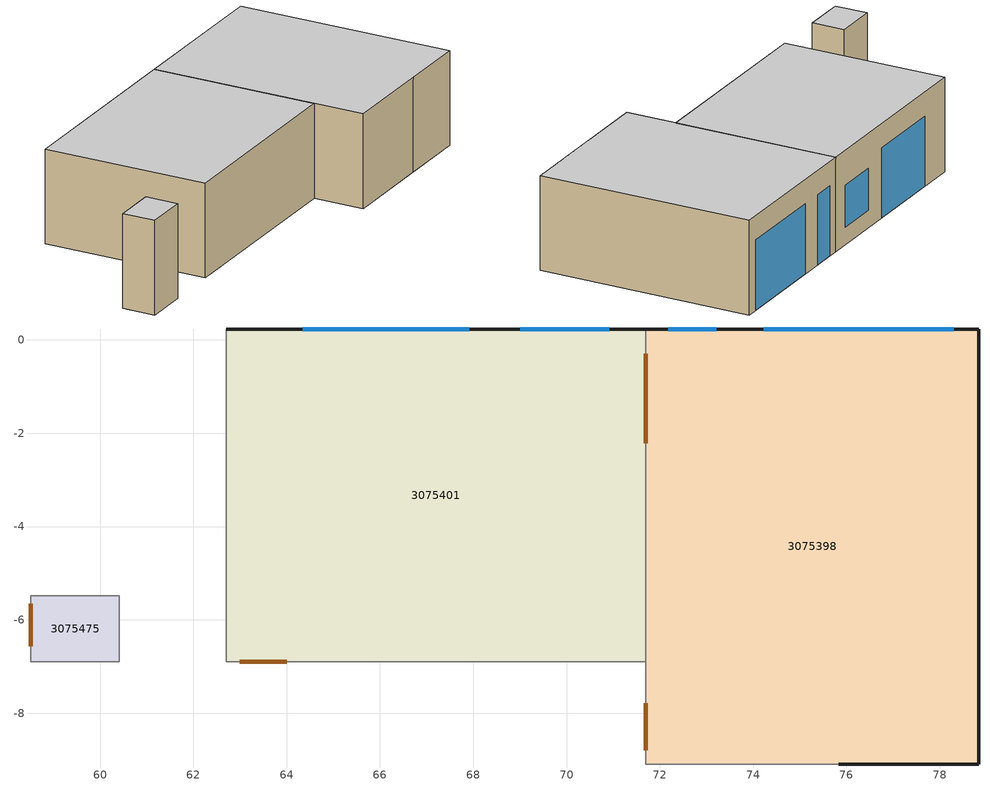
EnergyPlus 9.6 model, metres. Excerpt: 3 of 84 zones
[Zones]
3075401
 floor ground (7595720): 71.7,0.23 71.7,-6.9 62.7,-6.9 62.7,0.23 z46.64
 wall outside (7491882): 71.7,0.23 62.7,0.23 z46.64:50.68
 wall to 3075398 (7514533_Adjacent): 71.7,-6.9 71.7,0.23 z46.64:50.68
 wall to 3075364 (7515037): 62.7,-6.9 71.7,-6.9 z46.64:50.68
 wall to 3075375 (7515233): 62.7,0.23 62.7,-6.9 z46.64:50.68
 window (7537627): 67.92,0.23 64.35,0.23 z46.66:49.66
 window (7537741): 70.91,0.23 69.01,0.23 z47.4:49.2
 door inside (7559049): 71.7,-2.21 71.7,-0.3 z46.65:48.76
 door inside (7559370): 62.99,-6.9 64,-6.9 z46.65:48.76
 ceiling to 3075620 (7600772): 71.7,-6.9 71.7,0.23 62.7,0.23 62.7,-6.9 z50.68
3075398
 floor ground (7595720): 78.83,0.23 78.83,-9.09 71.7,-9.09 71.7,0.23 z46.64
 wall outside (7491699): 75.83,-9.09 78.83,-9.09 z46.64:50.68
 wall outside (7491806): 78.83,-9.09 78.83,0.23 z46.64:50.68
 wall outside (7491882): 78.83,0.23 71.7,0.23 z46.64:50.68
 wall to 3075364 (7514227): 71.7,-9.09 75.83,-9.09 z46.64:50.68
 wall to 3075364 (7514533): 71.7,-6.9 71.7,-9.09 z46.64:50.68
 window (7538308): 78.3,0.23 74.22,0.23 z46.66:49.66
 window (7538232): 73.2,0.23 72.18,0.23 z46.66:49.66
 door inside (7559431): 71.7,-7.79 71.7,-8.8 z46.65:48.76
 ceiling to 3075618 (7600772): 78.83,-9.09 78.83,0.23 71.7,0.23 71.7,-9.09 z50.68
3075475
 floor ground (7595720): 60.41,-5.49 60.41,-6.9 58.52,-6.9 58.52,-5.49 z46.64
 wall to 3075364 (7515393): 58.52,-6.9 60.41,-6.9 z46.64:50.68
 wall to 3075375 (7557749): 60.41,-6.9 60.41,-5.49 z46.64:50.68
 wall to 3075472 (7557750_Adjacent): 58.52,-5.49 58.52,-6.9 z46.64:50.68
 wall to 3075651 (7557751_Adjacent): 60.41,-5.49 58.52,-5.49 z46.64:50.68
 door inside (7558647): 58.52,-5.66 58.52,-6.57 z46.65:48.76
 ceiling to 3075660 (7600772): 60.41,-6.9 60.41,-5.49 58.52,-5.49 58.52,-6.9 z50.68
[Schedule:Compact]
3075344_NORM: Through: 08/31, For: AllDays, Until: 24:00, 0, Through: 09/01, For: AllDays, Until: 07:30, 0, Until: 08:00, 0, Until: 08:30, 0, Until: 09:00, 0, Until: 09:30, 0, Until: 10:00, 0, Until: 10:30, 0, Until: 11:00, 0, Until: 11:30, 0, Until: 12:00, 0, Until: 12:30, 0, Until: 13:00, 0.1, Until: 13:30, 0.1, Until: 14:00, 0.1, Until: 14:30, 0.1, Until: 15:00, 0.1, Until: 15:30, 0, Until: 16:00, 0.1, Until: 16:30, 0.1, Until: 17:00, 0.1, Until: 17:30, 0.1, Until: 24:00, 0, Through: 09/02, For: AllDays, Until: 07:30, 0, Until: 08:00, 0, Until: 08:30, 0, Until: 09:00, 0, Until: 09:30, 0, Until: 10:00, 0, Until: 10:30, 0, Until: 11:00, 0, Until: 11:30, 0, Until: 12:00, 0, Until: 12:30, 0, Until: 13:00, 0.2, Until: 13:30, 0.2, Until: 14:00, 0, Until: 14:30, 0, Until: 15:00, 0, Until: 15:30, 0, Until: 16:00, 0, Until: 16:30, 0.2, Until: 17:00, 0.2, Until: 17:30, 0.1, Until: 24:00, 0, Through: 09/03, For: AllDays, Until: 07:30, 0, Until: 08:00, 0, Until: 08:30, 0, Until: 09:00, 0, Until: 09:30, 0, Until: 10:00, 0, Until: 10:30, 0, Until: 11:00, 0, Until: 11:30, 0, Until: 12:00, 0, Until: 12:30, 0, Until: 13:00, 0, Until: 13:30, 0, Until: 14:00, 0, Until: 14:30, 0.1, Until: 15:00, 0.1, Until: 15:30, 0.1, Until: 16:00, 0.1, Until: 16:30, 0, Until: 17:00, 1, Until: 17:30, 0.5, Until: 24:00, 0, Through: 09/04, For: AllDays, Until: 07:30, 0, Until: 08:00, 0.5, Until: 08:30, 1, Until: 09:00, 0.2, Until: 09:30, 0.2, Until: 10:00, 0.2, Until: 10:30, 0, Until: 11:00, 0, Until: 11:30, 0, Until: 12:00, 0, Until: 12:30, 0, Until: 13:00, 0, Until: 13:30, 0.1, Until: 14:00, 0.1, Until: 14:30, 0.1, Until: 15:00, 0.1, Until: 15:30, 0.1, Until: 16:00, 0.1, Until: 16:30, 0, Until: 17:00, 0, Until: 17:30, 0, Until: 24:00, 0, Through: 09/05, For: AllDays, Until: 07:30, 0, Until: 08:00, 0, Until: 08:30, 0, Until: 09:00, 0, Until: 09:30, 0, Until: 10:00, 0, Until: 10:30, 0, Until: 11:00, 0, Until: 11:30, 0, Until: 12:00, 0, Until: 12:30, 0, Until: 13:00, 0, Until: 13:30, 0, Until: 14:00, 0, Until: 14:30, 0, Until: 15:00, 0, Until: 15:30, 0, Until: 16:00, 0, Until: 16:30, 0, Until: 17:00, 0, Until: 17:30, 0, Until: 24:00, 0, Through: 09/06, For: AllDays, Until: 07:30, 0, Until: 08:00, 0, Until: 08:30, 0, Until: 09:00, 0, Until: 09:30, 0, Until: 10:00, 0, Until: 10:30, 0, Until: 11:00, 0, Until: 11:30, 0, Until: 12:00, 0, Until: 12:30, 0, Until: 13:00, 0, Until: 13:30, 0, Until: 14:00, 0, Until: 14:30, 0, Until: 15:00, 0, Until: 15:30, 0, Until: 16:00, 0, Until: 16:30, 0, Until: 17:00, 0, Until: 17:30, 0, Until: 24:00, 0, Through: 09/07, For: AllDays, Until: 07:30, 0, Until: 08:00, 0.5, Until: 08:30, 1, Until: 09:00, 1, Until: 09:30, 1, Until: 10:00, 1, Until: 10:30, 1, Until: 11:00, 0, Until: 11:30, 0, Until: 12:00, 0.7, Until: 12:30, 0.7, Until: 13:00, 0.4, Until: 13:30, 0.4, Until: 14:00, 0.4, Until: 14:30, 0.4, Until: 15:00, 0, Until: 15:30, 0, Until: 16:00, 0, Until: 16:30, 0, Until: 17:00, 0, Until: 17:30, 0, Until: 24:00, 0, Through: 09/08, For: AllDays, Until: 07:30, 0, Until: 08:00, 0.2, Until: 08:30, 0.4, Until: 09:00, 0.4, Until: 09:30, 0.4, Until: 10:00, 0, Until: 10:30, 0.3, Until: 11:00, 0.3, Until: 11:30, 1, Until: 12:00, 1, Until: 12:30, 1, Until: 13:00, 0, Until: 13:30, 0, Until: 14:00, 0, Until: 14:30, 0.4, Until: 15:00, 0.4, Until: 15:30, 0.4, Until: 16:00, 0.1, Until: 16:30, 0.1, Until: 17:00, 0.1, Until: 17:30, 0, Until: 24:00, 0, Through: 09/09, For: AllDays, Until: 07:30, 0, Until: 08:00, 0.2, Until: 08:30, 0.4, Until: 09:00, 0.4, Until: 09:30, 0, Until: 10:00, 0.3, Until: 10:30, 0.3, Until: 11:00, 1, Until: 11:30, 1, Until: 12:00, 0.6, Until: 12:30, 0.6, Until: 13:00, 0.4, Until: 13:30, 0.4, Until: 14:00, 0, Until: 14:30, 0.7, Until: 15:00, 0.7, Until: 15:30, 0, Until: 16:00, 0, Until: 16:30, 0, Until: 17:00, 0, Until: 17:30, 0, Until: 24:00, 0, Through: 09/10, For: AllDays, Until: 07:30, 0, Until: 08:00, 0, Until: 08:30, 0, Until: 09:00, 0, Until: 09:30, 0, Until: 10:00, 0, Until: 10:30, 0, Until: 11:00, 0, Until: 11:30, 0, Until: 12:00, 0, Until: 12:30, 0, Until: 13:00, 0, Until: 13:30, 0, Until: 14:00, 0, Until: 14:30, 0, Until: 15:00, 0, Until: 15:30, 0, Until: 16:00, 0, Until: 16:30, 0, Until: 17:00, 0, Until: 17:30, 0, Until: 24:00, 0, Through: 09/11, For: AllDays, Until: 07:30, 0, Until: 08:00, 0.5, Until: 08:30, 1, Until: 09:00, 1, Until: 09:30, 1, Until: 10:00, 1, Until: 10:30, 0, Until: 11:00, 0, Until: 11:30, 0, Until: 12:00, 0, Until: 12:30, 0, Until: 13:00, 0.8, Until: 13:30, 0.8, Until: 14:00, 0.8, Until: 14:30, 0, Until: 15:00, 0, Until: 15:30, 0, Until: 16:00, 0, Until: 16:30, 0, Until: 17:00, 0, Until: 17:30, 0, Until: 24:00, 0, Through: 09/12, For: AllDays, Until: 07:30, 0, Until: 08:00, 0, Until: 08:30, 0, Until: 09:00, 0, Until: 09:30, 0, Until: 10:00, 0, Until: 10:30, 0, Until: 11:00, 0, Until: 11:30, 0, Until: 12:00, 0, Until: 12:30, 0, Until: 13:00, 0, Until: 13:30, 0, Until: 14:00, 0, Until: 14:30, 0, Until: 15:00, 0, Until: 15:30, 0, Until: 16:00, 0, Until: 16:30, 0, Until: 17:00, 0, Until: 17:30, 0, Until: 24:00, 0, Through: 09/13, For: AllDays, Until: 07:30, 0, Until: 08:00, 0, Until: 08:30, 0, Until: 09:00, 0, Until: 09:30, 0, Until: 10:00, 0, Until: 10:30, 0, Until: 11:00, 0, Until: 11:30, 0, Until: 12:00, 0, Until: 12:30, 0, Until: 13:00, 0, Until: 13:30, 0, Until: 14:00, 0, Until: 14:30, 0, Until: 15:00, 0, Until: 15:30, 0, Until: 16:00, 0, Until: 16:30, 0, Until: 17:00, 0, Until: 17:30, 0, Until: 24:00, 0, Through: 09/14, For: AllDays, Until: 07:30, 0, Until: 08:00, 0.2, Until: 08:30, 0.5, Until: 09:00, 0.5, Until: 09:30, 1, Until: 10:00, 1, Until: 10:30, 1, Until: 11:00, 1, Until: 11:30, 0.4, Until: 12:00, 0.4, Until: 12:30, 0.4, Until: 13:00, 1, Until: 13:30, 1, Until: 14:00, 1, Until: 14:30, 0, Until: 15:00, 0, Until: 15:30, 0, Until: 16:00, 0, Until: 16:30, 0, Until: 17:00, 0, Until: 17:30, 0, Until: 24:00, 0, Through: 09/15, For: AllDays, Until: 07:30, 0, Until: 08:00, 0.5, Until: 08:30, 1, Until: 09:00, 1, Until: 09:30, 1, Until: 10:00, 0.7, Until: 10:30, 0.7, Until: 11:00, 0, Until: 11:30, 0, Until: 12:00, 0, Until: 12:30, 0, Until: 13:00, 0, Until: 13:30, 0, Until: 14:00, 0, Until: 14:30, 0, Until: 15:00, 0, Until: 15:30, 0, Until: 16:00, 0, Until: 16:30, 0, Until: 17:00, 0, Until: 17:30, 0, Until: 24:00, 0, Through: 09/16, For: AllDays, Until: 07:30, 0, Until: 08:00, 0.2, Until: 08:30, 0.5, Until: 09:00, 0.5, Until: 09:30, 0.5, Until: 10:00, 0.5, Until: 10:30, 0, Until: 11:00, 0, Until: 11:30, 0.3, Until: 12:00, 0.3, Until: 12:30, 1, Until: 13:00, 1, Until: 13:30, 0.8, Until: 14:00, 0.8, Until: 14:30, 0, Until: 15:00, 0, Until: 15:30, 0, Until: 16:00, 0, Until: 16:30, 0, Until: 17:00, 0, Until: 17:30, 0, Until: 24:00, 0, Through: 09/17, For: AllDays, Until: 07:30, 0, Until: 08:00, 0, Until: 08:30, 0.1, Until: 09:00, 0.1, Until: 09:30, 0, Until: 10:00, 1, Until: 10:30, 1, Until: 11:00, 0, Until: 11:30, 0, Until: 12:00, 0, Until: 12:30, 0, Until: 13:00, 0, Until: 13:30, 0, Until: 14:00, 0.1, Until: 14:30, 0.1, Until: 15:00, 0.1, Until: 15:30, 0.1, Until: 16:00, 0, Until: 16:30, 0, Until: 17:00, 0, Until: 17:30, 0, Until: 24:00, 0, Through: 09/18, For: AllDays, Until: 07:30, 0, Until: 08:00, 0.1, Until: 08:30, 0.2, Until: 09:00, 0.2, Until: 09:30, 0.4, Until: 10:00, 0.4, Until: 10:30, 0, Until: 11:00, 0, Until: 11:30, 0, Until: 12:00, 0, Until: 12:30, 0, Until: 13:00, 0.1, Until: 13:30, 0.1, Until: 14:00, 0, Until: 14:30, 1, Until: 15:00, 1, Until: 15:30, 0, Until: 16:00, 0, Until: 16:30, 0, Until: 17:00, 0, Until: 17:30, 0, Until: 24:00, 0, Through: 09/19, For: AllDays, Until: 07:30, 0, Until: 08:00, 0, Until: 08:30, 0, Until: 09:00, 0, Until: 09:30, 0, Until: 10:00, 0, Until: 10:30, 0, Until: 11:00, 0, Until: 11:30, 0, Until: 12:00, 0, Until: 12:30, 0, Until: 13:00, 0, Until: 13:30, 0, Until: 14:00, 0, Until: 14:30, 0, Until: 15:00, 0, Until: 15:30, 0, Until: 16:00, 0, Until: 16:30, 0, Until: 17:00, 0, Until: 17:30, 0, Until: 24:00, 0, Through: 09/20, For: AllDays, Until: 07:30, 0, Until: 08:00, 0, Until: 08:30, 0, Until: 09:00, 0, Until: 09:30, 0, Until: 10:00, 0, Until: 10:30, 0, Until: 11:00, 0, Until: 11:30, 0, Until: 12:00, 0, Until: 12:30, 0, Until: 13:00, 0, Until: 13:30, 0, Until: 14:00, 0, Until: 14:30, 0, Until: 15:00, 0, Until: 15:30, 0, Until: 16:00, 0, Until: 16:30, 0, Until: 17:00, 0, Until: 17:30, 0, Until: 24:00, 0, Through: 09/21, For: AllDays, Until: 07:30, 0, Until: 08:00, 0.2, Until: 08:30, 0.3, Until: 09:00, 0.3, Until: 09:30, 0.3, Until: 10:00, 1, Until: 10:30, 1, Until: 11:00, 1, Until: 11:30, 0, Until: 12:00, 0, Until: 12:30, 0, Until: 13:00, 0.5, Until: 13:30, 0.5, Until: 14:00, 0, Until: 14:30, 0, Until: 15:00, 0, Until: 15:30, 0, Until: 16:00, 0, Until: 16:30, 0, Until: 17:00, 0, Until: 17:30, 0, Until: 24:00, 0, Through: 09/22, For: AllDays, Until: 07:30, 0, Until: 08:00, 0, Until: 08:30, 0, Until: 09:00, 0, Until: 09:30, 0, Until: 10:00, 0, Until: 10:30, 0, Until: 11:00, 0, Until: 11:30, 0, Until: 12:00, 0, Until: 12:30, 0, Until: 13:00, 0, Until: 13:30, 0, Until: 14:00, 0, Until: 14:30, 0, Until: 15:00, 0, Until: 15:30, 0, Until: 16:00, 0, Until: 16:30, 0, Until: 17:00, 0, Until: 17:30, 0, Until: 24:00, 0, Through: 09/23, For: AllDays, Until: 07:30, 0, Until: 08:00, 0.1, Until: 08:30, 0.3, Until: 09:00, 0.3, Until: 09:30, 0.8, Until: 10:00, 0.8, Until: 10:30, 0.4, Until: 11:00, 0.4, Until: 11:30, 0, Until: 12:00, 0, Until: 12:30, 1, Until: 13:00, 1, Until: 13:30, 0, Until: 14:00, 0, Until: 14:30, 0, Until: 15:00, 0, Until: 15:30, 0, Until: 16:00, 0, Until: 16:30, 0, Until: 17:00, 0, Until: 17:30, 0, Until: 24:00, 0, Through: 09/24, For: AllDays, Until: 07:30, 0, Until: 08:00, 0.3, Until: 08:30, 0.6, Until: 09:00, 0.6, Until: 09:30, 0.9, Until: 10:00, 0.9, Until: 10:30, 1, Until: 11:00, 1, Until: 11:30, 0, Until: 12:00, 0.9, Until: 12:30, 0.9, Until: 13:00, 0.9, Until: 13:30, 0.1, Until: 14:00, 0.1, Until: 14:30, 0.1, Until: 15:00, 0, Until: 15:30, 0.1, Until: 16:00, 0.1, Until: 16:30, 0, Until: 17:00, 0, Until: 17:30, 0, Until: 24:00, 0, Through: 09/25, For: AllDays, Until: 07:30, 0, Until: 08:00, 0.2, Until: 08:30, 0.4, Until: 09:00, 0.4, Until: 09:30, 0.4, Until: 10:00, 0.4, Until: 10:30, 0.4, Until: 11:00, 0.4, Until: 11:30, 1, Until: 12:00, 1, Until: 12:30, 0, Until: 13:00, 0.7, Until: 13:30, 0.7, Until: 14:00, 0, Until: 14:30, 0, Until: 15:00, 0, Until: 15:30, 0, Until: 16:00, 0, Until: 16:30, 0, Until: 17:00, 0, Until: 17:30, 0, Until: 24:00, 0, Through: 09/26, For: AllDays, Until: 07:30, 0, Until: 08:00, 0, Until: 08:30, 0, Until: 09:00, 0, Until: 09:30, 0, Until: 10:00, 0, Until: 10:30, 0, Until: 11:00, 0, Until: 11:30, 0, Until: 12:00, 0, Until: 12:30, 0, Until: 13:00, 0, Until: 13:30, 0, Until: 14:00, 0, Until: 14:30, 0, Until: 15:00, 0, Until: 15:30, 0, Until: 16:00, 0, Until: 16:30, 0, Until: 17:00, 0, Until: 17:30, 0, Until: 24:00, 0, Through: 09/27, For: AllDays, Until: 07:30, 0, Until: 08:00, 0, Until: 08:30, 0, Until: 09:00, 0, Until: 09:30, 0, Until: 10:00, 0, Until: 10:30, 0, Until: 11:00, 0, Until: 11:30, 0, Until: 12:00, 0, Until: 12:30, 0, Until: 13:00, 0, Until: 13:30, 0, Until: 14:00, 0, Until: 14:30, 0, Until: 15:00, 0, Until: 15:30, 0, Until: 16:00, 0, Until: 16:30, 0, Until: 17:00, 0, Until: 17:30, 0, Until: 24:00, 0, Through: 09/28, For: AllDays, Until: 07:30, 0, Until: 08:00, 0.2, Until: 08:30, 0.4, Until: 09:00, 0.4, Until: 09:30, 0.8, Until: 10:00, 0.8, Until: 10:30, 0.8, Until: 11:00, 0.1, Until: 11:30, 0.1, Until: 12:00, 0, Until: 12:30, 0, Until: 13:00, 0.6, Until: 13:30, 0.6, Until: 14:00, 0.6, Until: 14:30, 0.6, Until: 15:00, 0, Until: 15:30, 0, Until: 16:00, 0, Until: 16:30, 0, Until: 17:00, 0, Until: 17:30, 0, Until: 24:00, 0, Through: 09/29, For: AllDays, Until: 07:30, 0, Until: 08:00, 0.3, Until: 08:30, 0.6, Until: 09:00, 0.6, Until: 09:30, 0.2, Until: 10:00, 0.2, Until: 10:30, 0.2, Until: 11:00, 1, Until: 11:30, 1, Until: 12:00, 1, Until: 12:30, 0.1, Until: 13:00, 0.1, Until: 13:30, 0.1, Until: 14:00, 0, Until: 14:30, 0.1, Until: 15:00, 0.1, Until: 15:30, 0.1, Until: 16:00, 0, Until: 16:30, 0, Until: 17:00, 0, Until: 17:30, 0, Until: 24:00, 0, Through: 09/30, For: AllDays, Until: 07:30, 0, Until: 08:00, 0, Until: 08:30, 0, Until: 09:00, 0, Until: 09:30, 0, Until: 10:00, 0, Until: 10:30, 0, Until: 11:00, 0, Until: 11:30, 0, Until: 12:00, 0, Until: 12:30, 0, Until: 13:00, 0, Until: 13:30, 0, Until: 14:00, 0, Until: 14:30, 0, Until: 15:00, 0, Until: 15:30, 0, Until: 16:00, 0, Until: 16:30, 0, Until: 17:00, 0, Until: 17:30, 0, Until: 24:00, 0, Through: 12/31, For: AllDays, Until: 24:00, 0
3075344_L: Through: 08/31, For: AllDays, Until: 24:00, 0, Through: 09/01, For: AllDays, Until: 07:30, 0, Until: 08:00, 0, Until: 08:30, 0, Until: 09:00, 0, Until: 09:30, 0, Until: 10:00, 0, Until: 10:30, 0, Until: 11:00, 0, Until: 11:30, 0, Until: 12:00, 0, Until: 12:30, 0, Until: 13:00, 1, Until: 13:30, 1, Until: 14:00, 1, Until: 14:30, 1, Until: 15:00, 1, Until: 15:30, 0, Until: 16:00, 1, Until: 16:30, 1, Until: 17:00, 1, Until: 17:30, 1, Until: 24:00, 0, Through: 09/02, For: AllDays, Until: 07:30, 0, Until: 08:00, 0, Until: 08:30, 0, Until: 09:00, 0, Until: 09:30, 0, Until: 10:00, 0, Until: 10:30, 0, Until: 11:00, 0, Until: 11:30, 0, Until: 12:00, 0, Until: 12:30, 0, Until: 13:00, 1, Until: 13:30, 1, Until: 14:00, 0, Until: 14:30, 0, Until: 15:00, 0, Until: 15:30, 0, Until: 16:00, 0, Until: 16:30, 1, Until: 17:00, 1, Until: 17:30, 1, Until: 24:00, 0, Through: 09/03, For: AllDays, Until: 07:30, 0, Until: 08:00, 0, Until: 08:30, 0, Until: 09:00, 0, Until: 09:30, 0, Until: 10:00, 0, Until: 10:30, 0, Until: 11:00, 0, Until: 11:30, 0, Until: 12:00, 0, Until: 12:30, 0, Until: 13:00, 0, Until: 13:30, 0, Until: 14:00, 0, Until: 14:30, 1, Until: 15:00, 1, Until: 15:30, 1, Until: 16:00, 1, Until: 16:30, 0, Until: 17:00, 1, Until: 17:30, 1, Until: 24:00, 0, Through: 09/04, For: AllDays, Until: 07:30, 0, Until: 08:00, 1, Until: 08:30, 1, Until: 09:00, 1, Until: 09:30, 1, Until: 10:00, 1, Until: 10:30, 0, Until: 11:00, 0, Until: 11:30, 0, Until: 12:00, 0, Until: 12:30, 0, Until: 13:00, 0, Until: 13:30, 1, Until: 14:00, 1, Until: 14:30, 1, Until: 15:00, 1, Until: 15:30, 1, Until: 16:00, 1, Until: 16:30, 0, Until: 17:00, 0, Until: 17:30, 0, Until: 24:00, 0, Through: 09/05, For: AllDays, Until: 07:30, 0, Until: 08:00, 0, Until: 08:30, 0, Until: 09:00, 0, Until: 09:30, 0, Until: 10:00, 0, Until: 10:30, 0, Until: 11:00, 0, Until: 11:30, 0, Until: 12:00, 0, Until: 12:30, 0, Until: 13:00, 0, Until: 13:30, 0, Until: 14:00, 0, Until: 14:30, 0, Until: 15:00, 0, Until: 15:30, 0, Until: 16:00, 0, Until: 16:30, 0, Until: 17:00, 0, Until: 17:30, 0, Until: 24:00, 0, Through: 09/06, For: AllDays, Until: 07:30, 0, Until: 08:00, 0, Until: 08:30, 0, Until: 09:00, 0, Until: 09:30, 0, Until: 10:00, 0, Until: 10:30, 0, Until: 11:00, 0, Until: 11:30, 0, Until: 12:00, 0, Until: 12:30, 0, Until: 13:00, 0, Until: 13:30, 0, Until: 14:00, 0, Until: 14:30, 0, Until: 15:00, 0, Until: 15:30, 0, Until: 16:00, 0, Until: 16:30, 0, Until: 17:00, 0, Until: 17:30, 0, Until: 24:00, 0, Through: 09/07, For: AllDays, Until: 07:30, 0, Until: 08:00, 1, Until: 08:30, 1, Until: 09:00, 1, Until: 09:30, 1, Until: 10:00, 1, Until: 10:30, 1, Until: 11:00, 0, Until: 11:30, 0, Until: 12:00, 1, Until: 12:30, 1, Until: 13:00, 1, Until: 13:30, 1, Until: 14:00, 1, Until: 14:30, 1, Until: 15:00, 0, Until: 15:30, 0, Until: 16:00, 0, Until: 16:30, 0, Until: 17:00, 0, Until: 17:30, 0, Until: 24:00, 0, Through: 09/08, For: AllDays, Until: 07:30, 0, Until: 08:00, 1, Until: 08:30, 1, Until: 09:00, 1, Until: 09:30, 1, Until: 10:00, 0, Until: 10:30, 1, Until: 11:00, 1, Until: 11:30, 1, Until: 12:00, 1, Until: 12:30, 1, Until: 13:00, 0, Until: 13:30, 0, Until: 14:00, 0, Until: 14:30, 1, Until: 15:00, 1, Until: 15:30, 1, Until: 16:00, 1, Until: 16:30, 1, Until: 17:00, 1, Until: 17:30, 0, Until: 24:00, 0, Through: 09/09, For: AllDays, Until: 07:30, 0, Until: 08:00, 1, Until: 08:30, 1, Until: 09:00, 1, Until: 09:30, 0, Until: 10:00, 1, Until: 10:30, 1, Until: 11:00, 1, Until: 11:30, 1, Until: 12:00, 1, Until: 12:30, 1, Until: 13:00, 1, Until: 13:30, 1, Until: 14:00, 0, Until: 14:30, 1, Until: 15:00, 1, Until: 15:30, 0, Until: 16:00, 0, Until: 16:30, 0, Until: 17:00, 0, Until: 17:30, 0, Until: 24:00, 0, Through: 09/10, For: AllDays, Until: 07:30, 0, Until: 08:00, 0, Until: 08:30, 0, Until: 09:00, 0, Until: 09:30, 0, Until: 10:00, 0, Until: 10:30, 0, Until: 11:00, 0, Until: 11:30, 0, Until: 12:00, 0, Until: 12:30, 0, Until: 13:00, 0, Until: 13:30, 0, Until: 14:00, 0, Until: 14:30, 0, Until: 15:00, 0, Until: 15:30, 0, Until: 16:00, 0, Until: 16:30, 0, Until: 17:00, 0, Until: 17:30, 0, Until: 24:00, 0, Through: 09/11, For: AllDays, Until: 07:30, 0, Until: 08:00, 1, Until: 08:30, 1, Until: 09:00, 1, Until: 09:30, 1, Until: 10:00, 1, Until: 10:30, 0, Until: 11:00, 0, Until: 11:30, 0, Until: 12:00, 0, Until: 12:30, 0, Until: 13:00, 1, Until: 13:30, 1, Until: 14:00, 1, Until: 14:30, 0, Until: 15:00, 0, Until: 15:30, 0, Until: 16:00, 0, Until: 16:30, 0, Until: 17:00, 0, Until: 17:30, 0, Until: 24:00, 0, Through: 09/12, For: AllDays, Until: 07:30, 0, Until: 08:00, 0, Until: 08:30, 0, Until: 09:00, 0, Until: 09:30, 0, Until: 10:00, 0, Until: 10:30, 0, Until: 11:00, 0, Until: 11:30, 0, Until: 12:00, 0, Until: 12:30, 0, Until: 13:00, 0, Until: 13:30, 0, Until: 14:00, 0, Until: 14:30, 0, Until: 15:00, 0, Until: 15:30, 0, Until: 16:00, 0, Until: 16:30, 0, Until: 17:00, 0, Until: 17:30, 0, Until: 24:00, 0, Through: 09/13, For: AllDays, Until: 07:30, 0, Until: 08:00, 0, Until: 08:30, 0, Until: 09:00, 0, Until: 09:30, 0, Until: 10:00, 0, Until: 10:30, 0, Until: 11:00, 0, Until: 11:30, 0, Until: 12:00, 0, Until: 12:30, 0, Until: 13:00, 0, Until: 13:30, 0, Until: 14:00, 0, Until: 14:30, 0, Until: 15:00, 0, Until: 15:30, 0, Until: 16:00, 0, Until: 16:30, 0, Until: 17:00, 0, Until: 17:30, 0, Until: 24:00, 0, Through: 09/14, For: AllDays, Until: 07:30, 0, Until: 08:00, 1, Until: 08:30, 1, Until: 09:00, 1, Until: 09:30, 1, Until: 10:00, 1, Until: 10:30, 1, Until: 11:00, 1, Until: 11:30, 1, Until: 12:00, 1, Until: 12:30, 1, Until: 13:00, 1, Until: 13:30, 1, Until: 14:00, 1, Until: 14:30, 0, Until: 15:00, 0, Until: 15:30, 0, Until: 16:00, 0, Until: 16:30, 0, Until: 17:00, 0, Until: 17:30, 0, Until: 24:00, 0, Through: 09/15, For: AllDays, Until: 07:30, 0, Until: 08:00, 1, Until: 08:30, 1, Until: 09:00, 1, Until: 09:30, 1, Until: 10:00, 1, Until: 10:30, 1, Until: 11:00, 0, Until: 11:30, 0, Until: 12:00, 0, Until: 12:30, 0, Until: 13:00, 0, Until: 13:30, 0, Until: 14:00, 0, Until: 14:30, 0, Until: 15:00, 0, Until: 15:30, 0, Until: 16:00, 0, Until: 16:30, 0, Until: 17:00, 0, Until: 17:30, 0, Until: 24:00, 0, Through: 09/16, For: AllDays, Until: 07:30, 0, Until: 08:00, 1, Until: 08:30, 1, Until: 09:00, 1, Until: 09:30, 1, Until: 10:00, 1, Until: 10:30, 0, Until: 11:00, 0, Until: 11:30, 1, Until: 12:00, 1, Until: 12:30, 1, Until: 13:00, 1, Until: 13:30, 1, Until: 14:00, 1, Until: 14:30, 0, Until: 15:00, 0, Until: 15:30, 0, Until: 16:00, 0, Until: 16:30, 0, Until: 17:00, 0, Until: 17:30, 0, Until: 24:00, 0, Through: 09/17, For: AllDays, Until: 07:30, 0, Until: 08:00, 0, Until: 08:30, 1, Until: 09:00, 1, Until: 09:30, 0, Until: 10:00, 1, Until: 10:30, 1, Until: 11:00, 0, Until: 11:30, 0, Until: 12:00, 0, Until: 12:30, 0, Until: 13:00, 0, Until: 13:30, 0, Until: 14:00, 1, Until: 14:30, 1, Until: 15:00, 1, Until: 15:30, 1, Until: 16:00, 0, Until: 16:30, 0, Until: 17:00, 0, Until: 17:30, 0, Until: 24:00, 0, Through: 09/18, For: AllDays, Until: 07:30, 0, Until: 08:00, 1, Until: 08:30, 1, Until: 09:00, 1, Until: 09:30, 1, Until: 10:00, 1, Until: 10:30, 0, Until: 11:00, 0, Until: 11:30, 0, Until: 12:00, 0, Until: 12:30, 0, Until: 13:00, 1, Until: 13:30, 1, Until: 14:00, 0, Until: 14:30, 1, Until: 15:00, 1, Until: 15:30, 0, Until: 16:00, 0, Until: 16:30, 0, Until: 17:00, 0, Until: 17:30, 0, Until: 24:00, 0, Through: 09/19, For: AllDays, Until: 07:30, 0, Until: 08:00, 0, Until: 08:30, 0, Until: 09:00, 0, Until: 09:30, 0, Until: 10:00, 0, Until: 10:30, 0, Until: 11:00, 0, Until: 11:30, 0, Until: 12:00, 0, Until: 12:30, 0, Until: 13:00, 0, Until: 13:30, 0, Until: 14:00, 0, Until: 14:30, 0, Until: 15:00, 0, Until: 15:30, 0, Until: 16:00, 0, Until: 16:30, 0, Until: 17:00, 0, Until: 17:30, 0, Until: 24:00, 0, Through: 09/20, For: AllDays, Until: 07:30, 0, Until: 08:00, 0, Until: 08:30, 0, Until: 09:00, 0, Until: 09:30, 0, Until: 10:00, 0, Until: 10:30, 0, Until: 11:00, 0, Until: 11:30, 0, Until: 12:00, 0, Until: 12:30, 0, Until: 13:00, 0, Until: 13:30, 0, Until: 14:00, 0, Until: 14:30, 0, Until: 15:00, 0, Until: 15:30, 0, Until: 16:00, 0, Until: 16:30, 0, Until: 17:00, 0, Until: 17:30, 0, Until: 24:00, 0, Through: 09/21, For: AllDays, Until: 07:30, 0, Until: 08:00, 1, Until: 08:30, 1, Until: 09:00, 1, Until: 09:30, 1, Until: 10:00, 1, Until: 10:30, 1, Until: 11:00, 1, Until: 11:30, 0, Until: 12:00, 0, Until: 12:30, 0, Until: 13:00, 1, Until: 13:30, 1, Until: 14:00, 0, Until: 14:30, 0, Until: 15:00, 0, Until: 15:30, 0, Until: 16:00, 0, Until: 16:30, 0, Until: 17:00, 0, Until: 17:30, 0, Until: 24:00, 0, Through: 09/22, For: AllDays, Until: 07:30, 0, Until: 08:00, 0, Until: 08:30, 0, Until: 09:00, 0, Until: 09:30, 0, Until: 10:00, 0, Until: 10:30, 0, Until: 11:00, 0, Until: 11:30, 0, Until: 12:00, 0, Until: 12:30, 0, Until: 13:00, 0, Until: 13:30, 0, Until: 14:00, 0, Until: 14:30, 0, Until: 15:00, 0, Until: 15:30, 0, Until: 16:00, 0, Until: 16:30, 0, Until: 17:00, 0, Until: 17:30, 0, Until: 24:00, 0, Through: 09/23, For: AllDays, Until: 07:30, 0, Until: 08:00, 1, Until: 08:30, 1, Until: 09:00, 1, Until: 09:30, 1, Until: 10:00, 1, Until: 10:30, 1, Until: 11:00, 1, Until: 11:30, 0, Until: 12:00, 0, Until: 12:30, 1, Until: 13:00, 1, Until: 13:30, 0, Until: 14:00, 0, Until: 14:30, 0, Until: 15:00, 0, Until: 15:30, 0, Until: 16:00, 0, Until: 16:30, 0, Until: 17:00, 0, Until: 17:30, 0, Until: 24:00, 0, Through: 09/24, For: AllDays, Until: 07:30, 0, Until: 08:00, 1, Until: 08:30, 1, Until: 09:00, 1, Until: 09:30, 1, Until: 10:00, 1, Until: 10:30, 1, Until: 11:00, 1, Until: 11:30, 0, Until: 12:00, 1, Until: 12:30, 1, Until: 13:00, 1, Until: 13:30, 1, Until: 14:00, 1, Until: 14:30, 1, Until: 15:00, 0, Until: 15:30, 1, Until: 16:00, 1, Until: 16:30, 0, Until: 17:00, 0, Until: 17:30, 0, Until: 24:00, 0, Through: 09/25, For: AllDays, Until: 07:30, 0, Until: 08:00, 1, Until: 08:30, 1, Until: 09:00, 1, Until: 09:30, 1, Until: 10:00, 1, Until: 10:30, 1, Until: 11:00, 1, Until: 11:30, 1, Until: 12:00, 1, Until: 12:30, 0, Until: 13:00, 1, Until: 13:30, 1, Until: 14:00, 0, Until: 14:30, 0, Until: 15:00, 0, Until: 15:30, 0, Until: 16:00, 0, Until: 16:30, 0, Until: 17:00, 0, Until: 17:30, 0, Until: 24:00, 0, Through: 09/26, For: AllDays, Until: 07:30, 0, Until: 08:00, 0, Until: 08:30, 0, Until: 09:00, 0, Until: 09:30, 0, Until: 10:00, 0, Until: 10:30, 0, Until: 11:00, 0, Until: 11:30, 0, Until: 12:00, 0, Until: 12:30, 0, Until: 13:00, 0, Until: 13:30, 0, Until: 14:00, 0, Until: 14:30, 0, Until: 15:00, 0, Until: 15:30, 0, Until: 16:00, 0, Until: 16:30, 0, Until: 17:00, 0, Until: 17:30, 0, Until: 24:00, 0, Through: 09/27, For: AllDays, Until: 07:30, 0, Until: 08:00, 0, Until: 08:30, 0, Until: 09:00, 0, Until: 09:30, 0, Until: 10:00, 0, Until: 10:30, 0, Until: 11:00, 0, Until: 11:30, 0, Until: 12:00, 0, Until: 12:30, 0, Until: 13:00, 0, Until: 13:30, 0, Until: 14:00, 0, Until: 14:30, 0, Until: 15:00, 0, Until: 15:30, 0, Until: 16:00, 0, Until: 16:30, 0, Until: 17:00, 0, Until: 17:30, 0, Until: 24:00, 0, Through: 09/28, For: AllDays, Until: 07:30, 0, Until: 08:00, 1, Until: 08:30, 1, Until: 09:00, 1, Until: 09:30, 1, Until: 10:00, 1, Until: 10:30, 1, Until: 11:00, 1, Until: 11:30, 1, Until: 12:00, 0, Until: 12:30, 0, Until: 13:00, 1, Until: 13:30, 1, Until: 14:00, 1, Until: 14:30, 1, Until: 15:00, 0, Until: 15:30, 0, Until: 16:00, 0, Until: 16:30, 0, Until: 17:00, 0, Until: 17:30, 0, Until: 24:00, 0, Through: 09/29, For: AllDays, Until: 07:30, 0, Until: 08:00, 1, Until: 08:30, 1, Until: 09:00, 1, Until: 09:30, 1, Until: 10:00, 1, Until: 10:30, 1, Until: 11:00, 1, Until: 11:30, 1, Until: 12:00, 1, Until: 12:30, 1, Until: 13:00, 1, Until: 13:30, 1, Until: 14:00, 0, Until: 14:30, 1, Until: 15:00, 1, Until: 15:30, 1, Until: 16:00, 0, Until: 16:30, 0, Until: 17:00, 0, Until: 17:30, 0, Until: 24:00, 0, Through: 09/30, For: AllDays, Until: 07:30, 0, Until: 08:00, 0, Until: 08:30, 0, Until: 09:00, 0, Until: 09:30, 0, Until: 10:00, 0, Until: 10:30, 0, Until: 11:00, 0, Until: 11:30, 0, Until: 12:00, 0, Until: 12:30, 0, Until: 13:00, 0, Until: 13:30, 0, Until: 14:00, 0, Until: 14:30, 0, Until: 15:00, 0, Until: 15:30, 0, Until: 16:00, 0, Until: 16:30, 0, Until: 17:00, 0, Until: 17:30, 0, Until: 24:00, 0, Through: 12/31, For: AllDays, Until: 24:00, 0
3075347_NORM: Through: 08/31, For: AllDays, Until: 24:00, 0, Through: 09/01, For: AllDays, Until: 07:30, 0, Until: 08:00, 0.3, Until: 08:30, 0.7, Until: 09:00, 0.7, Until: 09:30, 0.7, Until: 10:00, 1, Until: 10:30, 1, Until: 11:00, 0, Until: 11:30, 0.3, Until: 12:00, 0.3, Until: 12:30, 0.1, Until: 13:00, 0.1, Until: 13:30, 0, Until: 14:00, 0, Until: 14:30, 0, Until: 15:00, 0.2, Until: 15:30, 0.2, Until: 16:00, 0.2, Until: 16:30, 0, Until: 17:00, 0.6, Until: 17:30, 0.3, Until: 24:00, 0, Through: 09/02, For: AllDays, Until: 07:30, 0, Until: 08:00, 0.2, Until: 08:30, 0.4, Until: 09:00, 0.4, Until: 09:30, 0.4, Until: 10:00, 0.4, Until: 10:30, 1, Until: 11:00, 1, Until: 11:30, 0, Until: 12:00, 0, Until: 12:30, 0, Until: 13:00, 0.2, Until: 13:30, 0.2, Until: 14:00, 0.3, Until: 14:30, 0.3, Until: 15:00, 0.3, Until: 15:30, 0, Until: 16:00, 0, Until: 16:30, 0, Until: 17:00, 0.1, Until: 17:30, 0, Until: 24:00, 0, Through: 09/03, For: AllDays, Until: 07:30, 0, Until: 08:00, 0, Until: 08:30, 0, Until: 09:00, 0, Until: 09:30, 0, Until: 10:00, 0.2, Until: 10:30, 0.2, Until: 11:00, 0.2, Until: 11:30, 0, Until: 12:00, 1, Until: 12:30, 1, Until: 13:00, 1, Until: 13:30, 1, Until: 14:00, 1, Until: 14:30, 0, Until: 15:00, 0, Until: 15:30, 0, Until: 16:00, 0, Until: 16:30, 0.3, Until: 17:00, 0.3, Until: 17:30, 0.2, Until: 24:00, 0, Through: 09/04, For: AllDays, Until: 07:30, 0, Until: 08:00, 0.1, Until: 08:30, 0.2, Until: 09:00, 0.2, Until: 09:30, 0.2, Until: 10:00, 0, Until: 10:30, 0.1, Until: 11:00, 0.1, Until: 11:30, 0.1, Until: 12:00, 0.1, Until: 12:30, 0.4, Until: 13:00, 0.4, Until: 13:30, 0, Until: 14:00, 0.1, Until: 14:30, 0.1, Until: 15:00, 1, Until: 15:30, 1, Until: 16:00, 0, Until: 16:30, 0, Until: 17:00, 0, Until: 17:30, 0, Until: 24:00, 0, Through: 09/05, For: AllDays, Until: 07:30, 0, Until: 08:00, 0, Until: 08:30, 0, Until: 09:00, 0, Until: 09:30, 0, Until: 10:00, 0, Until: 10:30, 0, Until: 11:00, 0, Until: 11:30, 0, Until: 12:00, 0, Until: 12:30, 0, Until: 13:00, 0, Until: 13:30, 0, Until: 14:00, 0, Until: 14:30, 0, Until: 15:00, 0, Until: 15:30, 0, Until: 16:00, 0, Until: 16:30, 0, Until: 17:00, 0, Until: 17:30, 0, Until: 24:00, 0, Through: 09/06, For: AllDays, Until: 07:30, 0, Until: 08:00, 0, Until: 08:30, 0, Until: 09:00, 0, Until: 09:30, 0, Until: 10:00, 0, Until: 10:30, 0, Until: 11:00, 0, Until: 11:30, 0, Until: 12:00, 0, Until: 12:30, 0, Until: 13:00, 0, Until: 13:30, 0, Until: 14:00, 0, Until: 14:30, 0, Until: 15:00, 0, Until: 15:30, 0, Until: 16:00, 0, Until: 16:30, 0, Until: 17:00, 0, Until: 17:30, 0, Until: 24:00, 0, Through: 09/07, For: AllDays, Until: 07:30, 0, Until: 08:00, 0.5, Until: 08:30, 1, Until: 09:00, 1, Until: 09:30, 0, Until: 10:00, 0, Until: 10:30, 0, Until: 11:00, 0, Until: 11:30, 0, Until: 12:00, 0, Until: 12:30, 0.1, Until: 13:00, 0.1, Until: 13:30, 0, Until: 14:00, 0, Until: 14:30, 0, Until: 15:00, 0.6, Until: 15:30, 0.6, Until: 16:00, 0, Until: 16:30, 0, Until: 17:00, 0, Until: 17:30, 0, Until: 24:00, 0, Through: 09/08, For: AllDays, Until: 07:30, 0, Until: 08:00, 0.3, Until: 08:30, 0.5, Until: 09:00, 0.5, Until: 09:30, 0, Until: 10:00, 0.3, Until: 10:30, 0.3, Until: 11:00, 0.3, Until: 11:30, 0, Until: 12:00, 0, Until: 12:30, 1, Until: 13:00, 1, Until: 13:30, 1, Until: 14:00, 0, Until: 14:30, 0.2, Until: 15:00, 0.2, Until: 15:30, 0, Until: 16:00, 0, Until: 16:30, 0, Until: 17:00, 0, Until: 17:30, 0, Until: 24:00, 0, Through: 09/09, For: AllDays, Until: 07:30, 0, Until: 08:00, 0.1, Until: 08:30, 0.1, Until: 09:00, 0.1, Until: 09:30, 0.1, Until: 10:00, 0.1, Until: 10:30, 0, Until: 11:00, 0.3, Until: 11:30, 0.3, Until: 12:00, 0, Until: 12:30, 0.1, Until: 13:00, 0.1, Until: 13:30, 0.1, Until: 14:00, 0.1, Until: 14:30, 1, Until: 15:00, 1, Until: 15:30, 0, Until: 16:00, 0, Until: 16:30, 0, Until: 17:00, 0, Until: 17:30, 0, Until: 24:00, 0, Through: 09/10, For: AllDays, Until: 07:30, 0, Until: 08:00, 0, Until: 08:30, 0, Until: 09:00, 0, Until: 09:30, 0, Until: 10:00, 0.5, Until: 10:30, 0.5, Until: 11:00, 1, Until: 11:30, 1, Until: 12:00, 0, Until: 12:30, 0.1, Until: 13:00, 0.1, Until: 13:30, 0.2, Until: 14:00, 0.2, Until: 14:30, 0, Until: 15:00, 0, Until: 15:30, 0, Until: 16:00, 0.2, Until: 16:30, 0.2, Until: 17:00, 0.2, Until: 17:30, 0.1, Until: 24:00, 0, Through: 09/11, For: AllDays, Until: 07:30, 0, Until: 08:00, 0, Until: 08:30, 0, Until: 09:00, 0, Until: 09:30, 0, Until: 10:00, 0.5, Until: 10:30, 0.5, Until: 11:00, 0.5, Until: 11:30, 0, Until: 12:00, 0, Until: 12:30, 0.1, Until: 13:00, 0.1, Until: 13:30, 0.1, Until: 14:00, 1, Until: 14:30, 1, Until: 15:00, 0, Until: 15:30, 0, Until: 16:00, 0, Until: 16:30, 0, Until: 17:00, 0, Until: 17:30, 0, Until: 24:00, 0, Through: 09/12, For: AllDays, Until: 07:30, 0, Until: 08:00, 0, Until: 08:30, 0, Until: 09:00, 0, Until: 09:30, 0, Until: 10:00, 0, Until: 10:30, 0, Until: 11:00, 0, Until: 11:30, 0, Until: 12:00, 0, Until: 12:30, 0, Until: 13:00, 0, Until: 13:30, 0, Until: 14:00, 0, Until: 14:30, 0, Until: 15:00, 0, Until: 15:30, 0, Until: 16:00, 0, Until: 16:30, 0, Until: 17:00, 0, Until: 17:30, 0, Until: 24:00, 0, Through: 09/13, For: AllDays, Until: 07:30, 0, Until: 08:00, 0, Until: 08:30, 0, Until: 09:00, 0, Until: 09:30, 0, Until: 10:00, 0, Until: 10:30, 0, Until: 11:00, 0, Until: 11:30, 0, Until: 12:00, 0, Until: 12:30, 0, Until: 13:00, 0, Until: 13:30, 0, Until: 14:00, 0, Until: 14:30, 0, Until: 15:00, 0, Until: 15:30, 0, Until: 16:00, 0, Until: 16:30, 0, Until: 17:00, 0, Until: 17:30, 0, Until: 24:00, 0, Through: 09/14, For: AllDays, Until: 07:30, 0, Until: 08:00, 0.3, Until: 08:30, 0.7, Until: 09:00, 0.7, Until: 09:30, 0.7, Until: 10:00, 0.7, Until: 10:30, 0, Until: 11:00, 0.1, Until: 11:30, 0.1, Until: 12:00, 0, Until: 12:30, 0.1, Until: 13:00, 0.1, Until: 13:30, 0.1, Until: 14:00, 0.5, Until: 14:30, 0.5, Until: 15:00, 0.5, Until: 15:30, 0.8, Until: 16:00, 0.8, Until: 16:30, 0, Until: 17:00, 1, Until: 17:30, 0.5, Until: 24:00, 0, Through: 09/15, For: AllDays, Until: 07:30, 0, Until: 08:00, 0.5, Until: 08:30, 1, Until: 09:00, 1, Until: 09:30, 0, Until: 10:00, 0.3, Until: 10:30, 0.3, Until: 11:00, 0.3, Until: 11:30, 0, Until: 12:00, 0, Until: 12:30, 0, Until: 13:00, 0, Until: 13:30, 0, Until: 14:00, 0.2, Until: 14:30, 0.2, Until: 15:00, 0.1, Until: 15:30, 0.1, Until: 16:00, 0, Until: 16:30, 0, Until: 17:00, 0, Until: 17:30, 0, Until: 24:00, 0, Through: 09/16, For: AllDays, Until: 07:30, 0, Until: 08:00, 0.2, Until: 08:30, 0.4, Until: 09:00, 0.4, Until: 09:30, 1, Until: 10:00, 1, Until: 10:30, 0, Until: 11:00, 0.5, Until: 11:30, 0.5, Until: 12:00, 0, Until: 12:30, 0, Until: 13:00, 1, Until: 13:30, 1, Until: 14:00, 0, Until: 14:30, 0.7, Until: 15:00, 0.7, Until: 15:30, 0, Until: 16:00, 0, Until: 16:30, 0, Until: 17:00, 0, Until: 17:30, 0, Until: 24:00, 0, Through: 09/17, For: AllDays, Until: 07:30, 0, Until: 08:00, 0.1, Until: 08:30, 0.2, Until: 09:00, 0.2, Until: 09:30, 0, Until: 10:00, 0, Until: 10:30, 0.6, Until: 11:00, 0.6, Until: 11:30, 0.6, Until: 12:00, 0, Until: 12:30, 1, Until: 13:00, 1, Until: 13:30, 1, Until: 14:00, 0, Until: 14:30, 0.5, Until: 15:00, 0.5, Until: 15:30, 0.5, Until: 16:00, 0, Until: 16:30, 0, Until: 17:00, 0, Until: 17:30, 0, Until: 24:00, 0, Through: 09/18, For: AllDays, Until: 07:30, 0, Until: 08:00, 0, Until: 08:30, 0.1, Until: 09:00, 0.1, Until: 09:30, 0.1, Until: 10:00, 0.1, Until: 10:30, 0.1, Until: 11:00, 0.1, Until: 11:30, 0.1, Until: 12:00, 0.1, Until: 12:30, 0.1, Until: 13:00, 0.1, Until: 13:30, 0.1, Until: 14:00, 0.2, Until: 14:30, 0.2, Until: 15:00, 0.2, Until: 15:30, 0, Until: 16:00, 0, Until: 16:30, 1, Until: 17:00, 1, Until: 17:30, 0.5, Until: 24:00, 0, Through: 09/19, For: AllDays, Until: 07:30, 0, Until: 08:00, 0, Until: 08:30, 0, Until: 09:00, 0, Until: 09:30, 0, Until: 10:00, 0, Until: 10:30, 0, Until: 11:00, 0, Until: 11:30, 0, Until: 12:00, 0, Until: 12:30, 0, Until: 13:00, 0, Until: 13:30, 0, Until: 14:00, 0, Until: 14:30, 0, Until: 15:00, 0, Until: 15:30, 0, Until: 16:00, 0, Until: 16:30, 0, Until: 17:00, 0, Until: 17:30, 0, Until: 24:00, 0, Through: 09/20, For: AllDays, Until: 07:30, 0, Until: 08:00, 0, Until: 08:30, 0, Until: 09:00, 0, Until: 09:30, 0, Until: 10:00, 0, Until: 10:30, 0, Until: 11:00, 0, Until: 11:30, 0, Until: 12:00, 0, Until: 12:30, 0, Until: 13:00, 0, Until: 13:30, 0, Until: 14:00, 0, Until: 14:30, 0, Until: 15:00, 0, Until: 15:30, 0, Until: 16:00, 0, Until: 16:30, 0, Until: 17:00, 0, Until: 17:30, 0, Until: 24:00, 0, Through: 09/21, For: AllDays, Until: 07:30, 0, Until: 08:00, 0, Until: 08:30, 0, Until: 09:00, 0, Until: 09:30, 0, Until: 10:00, 0, Until: 10:30, 1, Until: 11:00, 1, Until: 11:30, 0, Until: 12:00, 0, Until: 12:30, 0, Until: 13:00, 0.1, Until: 13:30, 0.1, Until: 14:00, 0, Until: 14:30, 0, Until: 15:00, 0, Until: 15:30, 0, Until: 16:00, 0, Until: 16:30, 0, Until: 17:00, 0.1, Until: 17:30, 0.1, Until: 24:00, 0, Through: 09/22, For: AllDays, Until: 07:30, 0, Until: 08:00, 0, Until: 08:30, 0, Until: 09:00, 0, Until: 09:30, 0, Until: 10:00, 0, Until: 10:30, 0, Until: 11:00, 0, Until: 11:30, 0, Until: 12:00, 0, Until: 12:30, 0, Until: 13:00, 0, Until: 13:30, 0, Until: 14:00, 0, Until: 14:30, 0, Until: 15:00, 0, Until: 15:30, 0, Until: 16:00, 0, Until: 16:30, 0, Until: 17:00, 0, Until: 17:30, 0, Until: 24:00, 0, Through: 09/23, For: AllDays, Until: 07:30, 0, Until: 08:00, 0.5, Until: 08:30, 1, Until: 09:00, 1, Until: 09:30, 0, Until: 10:00, 0.5, Until: 10:30, 0.5, Until: 11:00, 0.5, Until: 11:30, 0.3, Until: 12:00, 0.3, Until: 12:30, 0.2, Until: 13:00, 0.2, Until: 13:30, 0, Until: 14:00, 0, Until: 14:30, 0, Until: 15:00, 0, Until: 15:30, 0, Until: 16:00, 0, Until: 16:30, 0, Until: 17:00, 0, Until: 17:30, 0, Until: 24:00, 0, Through: 09/24, For: AllDays, Until: 07:30, 0, Until: 08:00, 0, Until: 08:30, 0.1, Until: 09:00, 0.1, Until: 09:30, 0, Until: 10:00, 0.1, Until: 10:30, 0.1, Until: 11:00, 0, Until: 11:30, 1, Until: 12:00, 1, Until: 12:30, 0, Until: 13:00, 0, Until: 13:30, 0, Until: 14:00, 0, Until: 14:30, 0.7, Until: 15:00, 0.7, Until: 15:30, 0, Until: 16:00, 0, Until: 16:30, 0, Until: 17:00, 0.3, Until: 17:30, 0.2, Until: 24:00, 0, Through: 09/25, For: AllDays, Until: 07:30, 0, Until: 08:00, 0, Until: 08:30, 0.1, Until: 09:00, 0, Until: 09:30, 0.3, Until: 10:00, 0.3, Until: 10:30, 0.3, Until: 11:00, 0, Until: 11:30, 0, Until: 12:00, 0.3, Until: 12:30, 0.3, Until: 13:00, 0.3, Until: 13:30, 1, Until: 14:00, 1, Until: 14:30, 0, Until: 15:00, 0, Until: 15:30, 0, Until: 16:00, 0, Until: 16:30, 0, Until: 17:00, 0, Until: 17:30, 0, Until: 24:00, 0, Through: 09/26, For: AllDays, Until: 07:30, 0, Until: 08:00, 0, Until: 08:30, 0, Until: 09:00, 0, Until: 09:30, 0, Until: 10:00, 0, Until: 10:30, 0, Until: 11:00, 0, Until: 11:30, 0, Until: 12:00, 0, Until: 12:30, 0, Until: 13:00, 0, Until: 13:30, 0, Until: 14:00, 0, Until: 14:30, 0, Until: 15:00, 0, Until: 15:30, 0, Until: 16:00, 0, Until: 16:30, 0, Until: 17:00, 0, Until: 17:30, 0, Until: 24:00, 0, Through: 09/27, For: AllDays, Until: 07:30, 0, Until: 08:00, 0, Until: 08:30, 0, Until: 09:00, 0, Until: 09:30, 0, Until: 10:00, 0, Until: 10:30, 0, Until: 11:00, 0, Until: 11:30, 0, Until: 12:00, 0, Until: 12:30, 0, Until: 13:00, 0, Until: 13:30, 0, Until: 14:00, 0, Until: 14:30, 0, Until: 15:00, 0, Until: 15:30, 0, Until: 16:00, 0, Until: 16:30, 0, Until: 17:00, 0, Until: 17:30, 0, Until: 24:00, 0, Through: 09/28, For: AllDays, Until: 07:30, 0, Until: 08:00, 0.4, Until: 08:30, 0.8, Until: 09:00, 0.8, Until: 09:30, 0, Until: 10:00, 0.6, Until: 10:30, 0.6, Until: 11:00, 0.6, Until: 11:30, 0, Until: 12:00, 0, Until: 12:30, 0.3, Until: 13:00, 0.3, Until: 13:30, 0.9, Until: 14:00, 0.9, Until: 14:30, 0.9, Until: 15:00, 1, Until: 15:30, 1, Until: 16:00, 0, Until: 16:30, 0, Until: 17:00, 0.4, Until: 17:30, 0.2, Until: 24:00, 0, Through: 09/29, For: AllDays, Until: 07:30, 0, Until: 08:00, 0.3, Until: 08:30, 0.6, Until: 09:00, 1, Until: 09:30, 1, Until: 10:00, 1, Until: 10:30, 0.5, Until: 11:00, 0.5, Until: 11:30, 0.5, Until: 12:00, 0.5, Until: 12:30, 0.5, Until: 13:00, 0.5, Until: 13:30, 0.5, Until: 14:00, 0, Until: 14:30, 0.5, Until: 15:00, 0.5, Until: 15:30, 0.5, Until: 16:00, 0, Until: 16:30, 0, Until: 17:00, 0.3, Until: 17:30, 0.1, Until: 24:00, 0, Through: 09/30, For: AllDays, Until: 07:30, 0, Until: 08:00, 0, Until: 08:30, 0, Until: 09:00, 0, Until: 09:30, 0, Until: 10:00, 0, Until: 10:30, 0, Until: 11:00, 0, Until: 11:30, 0, Until: 12:00, 0, Until: 12:30, 0, Until: 13:00, 0, Until: 13:30, 0, Until: 14:00, 0, Until: 14:30, 0, Until: 15:00, 0, Until: 15:30, 0, Until: 16:00, 0, Until: 16:30, 0, Until: 17:00, 0, Until: 17:30, 0, Until: 24:00, 0, Through: 12/31, For: AllDays, Until: 24:00, 0
